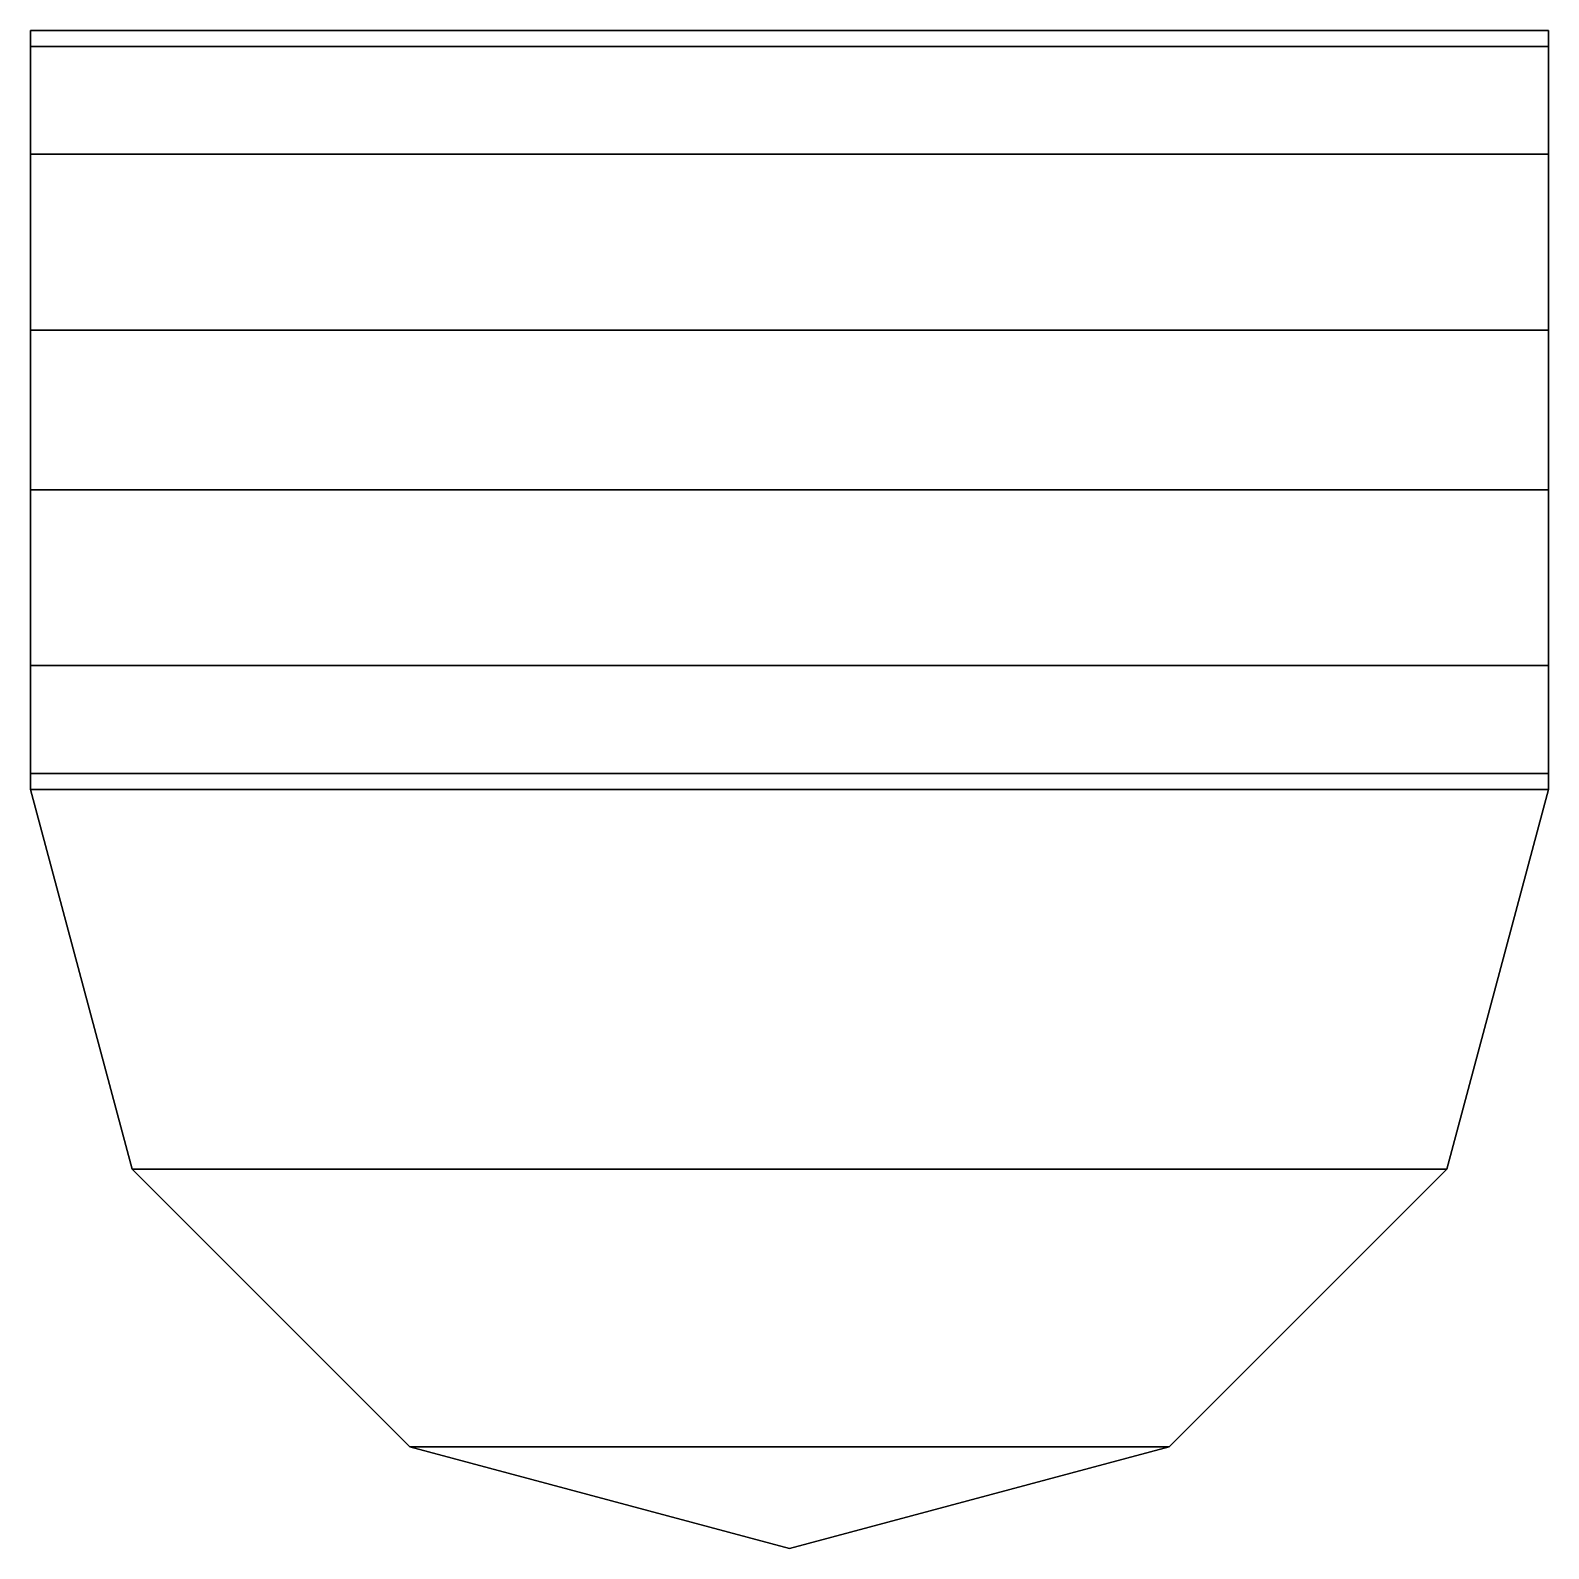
# Model space of a CAD drawing. Extents: x -1.9 to 1.9, y -1.9 to 1.9.
import ezdxf

# ---------------------------------------------------------------- set-up
doc = ezdxf.new("R2010")
doc.units = 0
doc.layers.add('TURRET', color=2, linetype='CONTINUOUS')

msp = doc.modelspace()

# ---------------------------------------------------------------- linework, layer by layer
at = {"layer": 'TURRET'}
for points in [[(-1.9, 1.9, 1.09), (-1.9, 0, 1.09), (-1.9, 0, 3.2), (-1.9, 1.9, 3.2)], [(1.9, 1.9, 3.2), (1.9, 1.9, 1.09), (-1.9, 1.9, 1.09), (-1.9, 1.9, 3.2)], [(-1.9, 1.9, 3.2), (-1.9, 0, 3.2), (-1.9, 0.04, 3.29), (-1.9, 1.86, 3.29)], [(1.9, 1.86, 3.29), (1.9, 1.9, 3.2), (-1.9, 1.9, 3.2), (-1.9, 1.86, 3.29)], [(1.9, 0, 3.2), (1.9, 0, 1.09), (1.9, 1.9, 1.09), (1.9, 1.9, 3.2)], [(1.9, 0.04, 3.29), (1.9, 0, 3.2), (1.9, 1.9, 3.2), (1.9, 1.86, 3.29)], [(-1.9, 1.86, 3.29), (-1.9, 0.04, 3.29), (-1.9, 0.31, 3.42), (-1.9, 1.59, 3.42)], [(1.9, 1.59, 3.42), (1.9, 1.86, 3.29), (-1.9, 1.86, 3.29), (-1.9, 1.59, 3.42)], [(1.9, 0.31, 3.42), (1.9, 0.04, 3.29), (1.9, 1.86, 3.29), (1.9, 1.59, 3.42)], [(-1.9, 1.59, 3.42), (-1.9, 0.31, 3.42), (-1.9, 0.75, 3.5), (-1.9, 1.15, 3.5)], [(1.9, 1.15, 3.5), (1.9, 1.59, 3.42), (-1.9, 1.59, 3.42), (-1.9, 1.15, 3.5)], [(1.9, 0.75, 3.5), (1.9, 0.31, 3.42), (1.9, 1.59, 3.42), (1.9, 1.15, 3.5)], [(-1.9, 1.15, 3.5), (-1.9, 0.75, 3.5), (1.9, 0.75, 3.5), (1.9, 1.15, 3.5)], [(-1.9, 0.75, 3.5), (-1.9, 0.31, 3.42), (1.9, 0.31, 3.42), (1.9, 0.75, 3.5)], [(-1.9, 0.31, 3.42), (-1.9, 0.04, 3.29), (1.9, 0.04, 3.29), (1.9, 0.31, 3.42)], [(-1.9, 0.04, 3.29), (-1.9, 0, 3.2), (1.9, 0, 3.2), (1.9, 0.04, 3.29)], [(-1.9, 0, 3.2), (-1.9, 0, 1.26), (1.9, 0, 1.26), (1.9, 0, 3.2)], [(-1.9, 0, 1.09), (-1.6454, -0.95, 1.09), (-1.6454, -0.95, 1.26), (-1.9, 0, 1.26)], [(-1.9, 0, 1.26), (-1.6454, -0.95, 1.26), (1.6454, -0.95, 1.26), (1.9, 0, 1.26)], [(1.6454, -0.95, 1.09), (1.9, 0, 1.09), (1.9, 0, 1.26), (1.6454, -0.95, 1.26)], [(-1.6454, -0.95, 1.09), (-0.95, -1.6454, 1.09), (-0.95, -1.6454, 1.26), (-1.6454, -0.95, 1.26)], [(-1.6454, -0.95, 1.26), (-0.95, -1.6454, 1.26), (0.95, -1.6454, 1.26), (1.6454, -0.95, 1.26)], [(0.95, -1.6454, 1.09), (1.6454, -0.95, 1.09), (1.6454, -0.95, 1.26), (0.95, -1.6454, 1.26)], [(-0.95, -1.6454, 1.09), (0, -1.9, 1.09), (0, -1.9, 1.26), (-0.95, -1.6454, 1.26)], [(-0.95, -1.6454, 1.26), (0, -1.9, 1.26), (0, -1.9, 1.26), (0.95, -1.6454, 1.26)], [(0, -1.9, 1.09), (0.95, -1.6454, 1.09), (0.95, -1.6454, 1.26), (0, -1.9, 1.26)]]:
    msp.add_3dface(points, dxfattribs=at)

doc.saveas('drawing.dxf')
